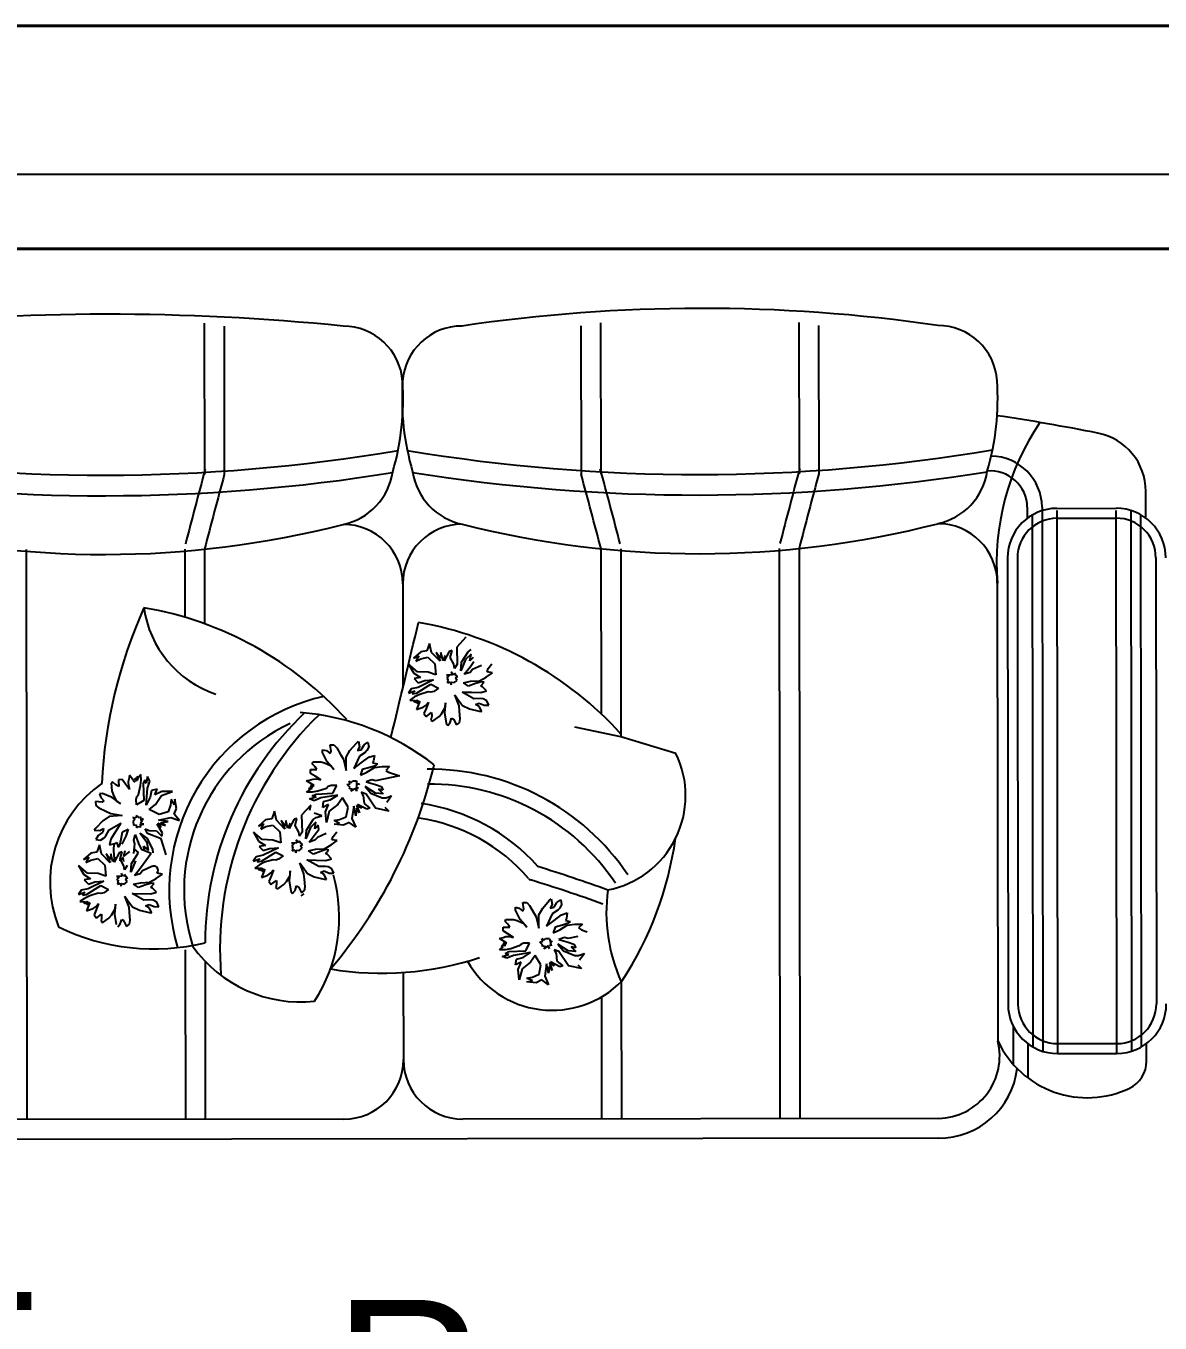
# Model space of a CAD drawing. Header units: feet. Extents: x 28652 to 66086, y -6769 to -640.
# Drawn here: x 49152 to 49197.8, y -4856.5 to -4804.2 of the extents above; entities that cross this region are included whole.
import ezdxf

# ---------------------------------------------------------------- set-up
doc = ezdxf.new("R2010")
doc.units = ezdxf.units.FT
doc.header["$LTSCALE"] = 50
doc.header["$MEASUREMENT"] = 0
doc.header["$PDMODE"] = 34
doc.linetypes.add('CENTER', pattern=[2, 1.25, -0.25, 0.25, -0.25])
for name, color, linetype in [('CL', 253, 'CENTER'), ('Furniture', 32, 'Continuous'), ('Text', 7, 'Continuous')]:
    doc.layers.add(name, color=color, linetype=linetype)
doc.layers.add('DIMENSION', color=142, linetype='Continuous', lineweight=13)
doc.layers.add('wall', color=6, linetype='Continuous', lineweight=40)
doc.styles.add('1@1000', font='arial.ttf', dxfattribs={"height": 60})
doc.styles.add('dimension', font='arial.ttf')
doc.dimstyles.new('1@100', dxfattribs={"dimscale": 0.1, "dimtxt": 60, "dimasz": 60, "dimexe": 60, "dimexo": 0, "dimgap": 30, "dimtad": 1, "dimdec": 0, "dimzin": 0, "dimdsep": 46, "dimlunit": 4, "dimtxsty": 'dimension', "dimcen": 0, "dimclrd": 256, "dimclre": 256, "dimclrt": 256, "dimadec": 0, "dimazin": 0, "dimtfac": 1, "dimtdec": 0, "dimtix": 1, "dimtofl": 0, "dimtmove": 0, "dimatfit": 3, "dimfxl": 60, "dimfxlon": 1, "dimtfillclr": 256, "dimtolj": 1, "dimtzin": 0, "dimlwd": -1, "dimlwe": -1, "dimarcsym": 0})

# ---------------------------------------------------------------- blocks, each defined once
blk = doc.blocks.new('*D978')
at = {"layer": 'Defpoints', "color": 0, "transparency": 16777216}
for p in [(49228.138, -4773.46), (49105.522, -4810.184), (49228.138, -4813.184)]:
    blk.add_point(p, dxfattribs=at)
at = {"layer": 'DIMENSION', "transparency": 16777216}
for p, q in [((49105.522, -4779.46), (49105.522, -4767.46)), ((49228.138, -4779.46), (49228.138, -4767.46)), ((49111.522, -4773.46), (49222.138, -4773.46))]:
    blk.add_line(p, q, dxfattribs=at)
for points in [[(49111.522, -4772.46), (49111.522, -4774.46), (49105.522, -4773.46)], [(49222.138, -4772.46), (49222.138, -4774.46), (49228.138, -4773.46)]]:
    blk.add_solid(points, dxfattribs=at)
at = {"layer": 'DIMENSION', "transparency": 16777216, "insert": (49166.83, -4766.615), "char_height": 6, "attachment_point": 5, "style": 'dimension'}
blk.add_mtext('\\A1;10\'-3" [3.11]', dxfattribs=at)
blk = doc.blocks.new('*D983')
at = {"layer": 'Defpoints', "color": 0, "transparency": 16777216}
for p in [(49234.138, -4748.04), (49099.522, -4804.184), (49234.138, -4804.184)]:
    blk.add_point(p, dxfattribs=at)
at = {"layer": 'DIMENSION', "transparency": 16777216}
for p, q in [((49099.522, -4754.04), (49099.522, -4742.04)), ((49234.138, -4754.04), (49234.138, -4742.04)), ((49105.522, -4748.04), (49228.138, -4748.04))]:
    blk.add_line(p, q, dxfattribs=at)
for points in [[(49105.522, -4747.04), (49105.522, -4749.04), (49099.522, -4748.04)], [(49228.138, -4747.04), (49228.138, -4749.04), (49234.138, -4748.04)]]:
    blk.add_solid(points, dxfattribs=at)
at = {"layer": 'DIMENSION', "transparency": 16777216, "insert": (49166.83, -4741.195), "char_height": 6, "attachment_point": 5, "style": 'dimension'}
blk.add_mtext('\\A1;11\'-3" [3.42]', dxfattribs=at)
blk = doc.blocks.new('*D985')
at = {"layer": 'Defpoints', "color": 0, "transparency": 16777216}
for p in [(49365.138, -4718.899), (48938.906, -4804.184), (49365.138, -4804.184)]:
    blk.add_point(p, dxfattribs=at)
at = {"layer": 'DIMENSION', "transparency": 16777216}
for p, q in [((48938.906, -4724.899), (48938.906, -4712.899)), ((49365.138, -4724.899), (49365.138, -4712.899)), ((48944.906, -4718.899), (49359.138, -4718.899))]:
    blk.add_line(p, q, dxfattribs=at)
for points in [[(48944.906, -4717.899), (48944.906, -4719.899), (48938.906, -4718.899)], [(49359.138, -4717.899), (49359.138, -4719.899), (49365.138, -4718.899)]]:
    blk.add_solid(points, dxfattribs=at)
at = {"layer": 'DIMENSION', "transparency": 16777216, "insert": (49152.022, -4712.054), "char_height": 6, "attachment_point": 5, "style": 'dimension'}
blk.add_mtext('\\A1;35\'-6" [10.83]', dxfattribs=at)
blk = doc.blocks.new('Sofa')
at = {"layer": 'Furniture'}
for p, q in [((11295.9, 2633.3), (11295.9, 2480.7)), ((11315.9, 2630.2), (11315.9, 2480.7)), ((11675.9, 2630.2), (11675.9, 2480.7)), ((11695.9, 2633.3), (11695.9, 2480.7)), ((11895.9, 2633.3), (11895.9, 2480.7)), ((11915.9, 2630.2), (11915.9, 2480.7)), ((12245.9, 2435.5), (12245.9, 2462.5)), ((12126.2, 2446.6), (12126.2, 2435.5)), ((12131.2, 2438.8), (12131.2, 1902.2)), ((12141.2, 2446.6), (12141.2, 1897.8)), ((12156.2, 2445.5), (12215.9, 2445.5)), ((12156.2, 2443.2), (12156.2, 1895.5)), ((12156.2, 2435.5), (12215.9, 2435.5)), ((12215.9, 1895.5), (12215.9, 2443.2)), ((12230.9, 1897.8), (12230.9, 2443.2)), ((12240.9, 1902.2), (12240.9, 2438.8)), ((11115.9, 2405.3), (11115.9, 1830.2)), ((11275.9, 2405.3), (11275.9, 2336.7)), ((11295.9, 2405.3), (11295.9, 2330)), ((11695.9, 2405.3), (11695.9, 2238.7)), ((11715.9, 2405.3), (11715.9, 2215.5)), ((11875.9, 2405.3), (11875.9, 1830.2)), ((11895.9, 2405.3), (11895.9, 1830.2)), ((12106.2, 2395.5), (12106.2, 1945.5)), ((12116.2, 2395.5), (12116.2, 1945.5)), ((12255.9, 2395.5), (12255.9, 1945.5)), ((11495.9, 2370.2), (11495.9, 2266.2)), ((12095.9, 2370.2), (12095.9, 1908)), ((11559.4, 2316.3), (11550.2, 2306.2)), ((11522.9, 2310.1), (11520.2, 2302.4)), ((11524.8, 2300.9), (11522.9, 2310.1)), ((11550.2, 2306.2), (11550.8, 2289.1)), ((11561.7, 2301.6), (11564.8, 2303.8)), ((11513.9, 2301.4), (11506.7, 2295.1)), ((11506.7, 2295.1), (11511.9, 2297.6)), ((11511.9, 2297.6), (11508.9, 2292)), ((11508.9, 2292), (11514.1, 2294.5)), ((11520.2, 2302.4), (11513.9, 2301.4)), ((11514.1, 2294.5), (11521.2, 2296.1)), ((11521.2, 2296.1), (11528.3, 2289.4)), ((11533.5, 2292), (11524.8, 2300.9)), ((11534.7, 2295.2), (11529.5, 2300.8)), ((11529.5, 2300.8), (11533.5, 2292)), ((11534.3, 2300.7), (11534.7, 2295.2)), ((11536.4, 2292.8), (11534.3, 2300.7)), ((11538.6, 2297.9), (11536.4, 2292.8)), ((11542.7, 2302), (11537.7, 2292.6)), ((11537.7, 2292.6), (11538.6, 2297.9)), ((11545.6, 2302.9), (11542.7, 2302)), ((11543.7, 2295.7), (11545.6, 2302.9)), ((11547.3, 2289), (11543.7, 2295.7)), ((11559.1, 2293.8), (11554.4, 2282.3)), ((11554.4, 2282.3), (11555.2, 2291.1)), ((11555.2, 2291.1), (11561.7, 2301.6)), ((11564.7, 2299), (11559.1, 2293.8)), ((11563.6, 2292.4), (11564.7, 2299)), ((11566.9, 2295.9), (11563.6, 2292.4)), ((11564, 2286.8), (11567.6, 2291.7)), ((11501.6, 2289.1), (11506.9, 2280)), ((11510.6, 2281.5), (11501.6, 2289.1)), ((11506.9, 2280), (11513.6, 2275.5)), ((11521.4, 2281), (11510.6, 2281.5)), ((11529.2, 2278.4), (11521.4, 2281)), ((11528.3, 2289.4), (11529.2, 2278.4)), ((11545.5, 2278.3), (11540, 2277.9)), ((11540, 2277.9), (11542.7, 2277.5)), ((11542.7, 2277.5), (11540.1, 2274.5)), ((11546.9, 2278.1), (11544.7, 2281.2)), ((11544.7, 2281.2), (11545.5, 2278.3)), ((11547.9, 2280), (11546.9, 2278.1)), ((11548, 2284.8), (11547.3, 2289)), ((11550.1, 2276.9), (11547.9, 2280)), ((11550.8, 2289.1), (11548, 2284.8)), ((11551.4, 2276.7), (11550.1, 2276.9)), ((11557.9, 2279), (11564, 2286.8)), ((11563.7, 2280.7), (11557.9, 2279)), ((11566.3, 2283.7), (11563.7, 2280.7)), ((11575.1, 2287.7), (11566.3, 2283.7)), ((11580, 2276), (11586.2, 2280.4)), ((11580.9, 2281.3), (11582.1, 2284.5)), ((11586.2, 2280.4), (11580.9, 2281.3)), ((11582.1, 2284.5), (11585.6, 2289.4)), ((11504.2, 2264.1), (11501.5, 2259.8)), ((11511.3, 2265.6), (11504.2, 2264.1)), ((11513.6, 2275.5), (11507.3, 2274.5)), ((11507.3, 2274.5), (11511.4, 2270.4)), ((11509.6, 2259.8), (11524.2, 2268.9)), ((11526.9, 2273.3), (11511.3, 2265.6)), ((11511.4, 2270.4), (11518, 2272.7)), ((11518, 2272.7), (11526.9, 2273.3)), ((11524.2, 2268.9), (11531.7, 2265)), ((11531.7, 2265), (11527, 2261.6)), ((11540.1, 2274.5), (11541.4, 2274.2)), ((11541.4, 2274.2), (11540.8, 2270.3)), ((11540.8, 2270.3), (11543.7, 2271.1)), ((11543.7, 2271.1), (11544.5, 2268.3)), ((11544.5, 2268.3), (11545, 2270.9)), ((11545, 2270.9), (11547.6, 2270.5)), ((11547.6, 2270.5), (11550.7, 2272.7)), ((11549.1, 2275), (11551.4, 2276.7)), ((11550.7, 2272.7), (11549.1, 2275)), ((11557.2, 2270.2), (11564.2, 2271.8)), ((11562, 2266.7), (11557.2, 2270.2)), ((11569.3, 2269.6), (11562, 2266.7)), ((11564.2, 2271.8), (11573.2, 2272.3)), ((11575.1, 2271.3), (11569.3, 2269.6)), ((11573.2, 2272.3), (11580, 2276)), ((11574.4, 2267.3), (11577.8, 2270.9)), ((11576.3, 2266.3), (11574.4, 2267.3)), ((11577.8, 2270.9), (11575.1, 2271.3)), ((11580.4, 2262.2), (11576.3, 2266.3)), ((11501.5, 2259.8), (11508, 2262.1)), ((11507.6, 2256), (11503, 2252.7)), ((11503, 2252.7), (11507.8, 2252.6)), ((11508, 2262.1), (11505.4, 2259.1)), ((11505.4, 2259.1), (11509.6, 2259.8)), ((11506.8, 2250.7), (11509.9, 2252.9)), ((11507.8, 2252.6), (11506.8, 2250.7)), ((11512.9, 2258.6), (11507.6, 2256)), ((11509.9, 2252.9), (11508.1, 2250.5)), ((11508.1, 2250.5), (11511.2, 2252.7)), ((11513.1, 2251.7), (11509.6, 2243.4)), ((11511.2, 2252.7), (11510, 2249.5)), ((11510, 2249.5), (11513.1, 2251.7)), ((11521.5, 2261.2), (11512.9, 2258.6)), ((11519.3, 2247.9), (11521.8, 2250.9)), ((11521.8, 2250.9), (11519.4, 2244.5)), ((11524.2, 2260.8), (11521.5, 2261.2)), ((11527, 2261.6), (11524.2, 2260.8)), ((11552.6, 2247.1), (11548.3, 2258.1)), ((11548.3, 2258.1), (11551, 2254.2)), ((11551, 2254.2), (11556, 2247.2)), ((11555.6, 2260.9), (11565.1, 2260.7)), ((11567.4, 2254.2), (11555.6, 2260.9)), ((11565.1, 2260.7), (11574.6, 2260.5)), ((11574.3, 2254.4), (11567.4, 2254.2)), ((11577, 2253.9), (11574.3, 2254.4)), ((11574.6, 2260.5), (11580.4, 2262.2)), ((11580.7, 2251.9), (11577, 2253.9)), ((11582.7, 2247.5), (11580.7, 2251.9)), ((11509.6, 2243.4), (11513.3, 2244.8)), ((11513.3, 2244.8), (11516.2, 2245.7)), ((11516.2, 2245.7), (11519.3, 2247.9)), ((11519.4, 2244.5), (11517.1, 2239.4)), ((11517.1, 2239.4), (11519.4, 2236.3)), ((11520.1, 2236.8), (11524.8, 2240.2)), ((11524.8, 2240.2), (11524.9, 2236.7)), ((11532.3, 2236.2), (11534.9, 2239.1)), ((11534.9, 2239.1), (11538.6, 2245.3)), ((11538.8, 2250.1), (11537.7, 2240)), ((11537.7, 2240), (11539.4, 2229.5)), ((11538.6, 2245.3), (11538.8, 2250.1)), ((11553, 2241.6), (11552.6, 2247.1)), ((11553.8, 2233.9), (11553, 2241.6)), ((11556, 2247.2), (11563, 2244)), ((11563, 2244), (11572.8, 2241.6)), ((11569.2, 2248.4), (11572.9, 2249.8)), ((11573, 2246.4), (11569.2, 2248.4)), ((11572.8, 2241.6), (11575.5, 2241.2)), ((11572.9, 2249.8), (11577.9, 2247.6)), ((11575.5, 2241.2), (11573, 2246.4)), ((11577.9, 2247.6), (11582.7, 2247.5)), ((11519.4, 2236.3), (11520.1, 2236.8)), ((11524.9, 2236.7), (11524.2, 2232.7)), ((11524.2, 2232.7), (11526.1, 2231.7)), ((11526.1, 2231.7), (11532.3, 2236.2)), ((11539.4, 2229.5), (11541.1, 2227.2)), ((11541.1, 2227.2), (11543.6, 2230.2)), ((11543.6, 2230.2), (11545, 2234.7)), ((11545, 2234.7), (11546.9, 2233.7)), ((11546.9, 2233.7), (11550, 2227.7)), ((11550, 2227.7), (11553.1, 2229.9)), ((11553.1, 2229.9), (11553.8, 2233.9)), ((11715.9, 2215.5), (11669.2, 2225.2)), ((11449, 2209.6), (11451, 2211.5)), ((11451, 2211.5), (11451.9, 2205.8)), ((11771.4, 2198.7), (11715.9, 2215.5)), ((11414.8, 2202.9), (11418.6, 2202)), ((11414.8, 2200.1), (11414.8, 2202.9)), ((11419.5, 2190.6), (11414.8, 2200.1)), ((11418.6, 2202), (11422.4, 2199.1)), ((11423.3, 2201), (11422.4, 2207.7)), ((11422.4, 2207.7), (11426.2, 2207.7)), ((11422.4, 2199.1), (11423.3, 2201)), ((11426.2, 2207.7), (11429, 2204.8)), ((11429, 2204.8), (11432.9, 2198.2)), ((11438.6, 2195.3), (11442.4, 2202)), ((11442.4, 2202), (11449, 2209.6)), ((11451.9, 2205.8), (11450, 2202)), ((11450, 2202), (11453.8, 2202.9)), ((11457.6, 2200.1), (11451.9, 2196.3)), ((11453.8, 2202.9), (11456.7, 2207.7)), ((11456.7, 2207.7), (11460.5, 2210.6)), ((11459.5, 2202), (11457.6, 2200.1)), ((11461.4, 2205.8), (11459.5, 2202)), ((11460.5, 2210.6), (11461.4, 2205.8)), ((11404.3, 2188.7), (11405.2, 2190.6)), ((11407.1, 2185.8), (11404.3, 2188.7)), ((11405.2, 2190.6), (11412.9, 2190.6)), ((11409, 2182.9), (11407.1, 2185.8)), ((11412.9, 2190.6), (11416.7, 2189.6)), ((11416.7, 2189.6), (11423.3, 2186.7)), ((11426.2, 2182.9), (11419.5, 2190.6)), ((11423.3, 2186.7), (11426.2, 2182.9)), ((11432.9, 2198.2), (11435.7, 2193.4)), ((11435.7, 2193.4), (11438.6, 2182)), ((11438.6, 2182), (11438.6, 2195.3)), ((11451.9, 2196.3), (11446.2, 2183.9)), ((11446.2, 2183.9), (11453.8, 2189.6)), ((11453.8, 2189.6), (11461.4, 2195.3)), ((11461.4, 2195.3), (11467.1, 2197.2)), ((11468.1, 2186.7), (11462.4, 2184.8)), ((11466.2, 2191.5), (11465.2, 2189.6)), ((11465.2, 2189.6), (11470, 2188.7)), ((11467.1, 2197.2), (11466.2, 2191.5)), ((11467.1, 2184.8), (11474.8, 2185.8)), ((11470, 2188.7), (11468.1, 2186.7)), ((11474.8, 2185.8), (11482.4, 2185.8)), ((11482.4, 2185.8), (11478.6, 2182)), ((11212.5, 2173.1), (11208.7, 2172.8)), ((11208.7, 2172.8), (11208.8, 2171.8)), ((11215.7, 2168.5), (11212.5, 2173.1)), ((11219.1, 2173.6), (11218.4, 2170.7)), ((11219.8, 2177.4), (11219.1, 2173.6)), ((11225.1, 2170.2), (11219.8, 2177.4)), ((11227, 2171.3), (11224.8, 2174)), ((11227.8, 2172.3), (11226.7, 2175.1)), ((11226.7, 2175.1), (11227, 2171.3)), ((11228.6, 2174.3), (11227.5, 2176.1)), ((11227.5, 2176.1), (11227.8, 2172.3)), ((11231.2, 2178.3), (11228.6, 2174.3)), ((11231.1, 2166.9), (11231.6, 2172.6)), ((11231.6, 2172.6), (11231.2, 2178.3)), ((11235.4, 2172.9), (11233.8, 2169)), ((11236.7, 2169.2), (11235.4, 2172.9)), ((11238.1, 2176), (11236.7, 2169.2)), ((11240.3, 2171.4), (11238.1, 2176)), ((11398.6, 2171.5), (11402.4, 2172.5)), ((11402.4, 2179.1), (11402.4, 2182.9)), ((11402.4, 2182.9), (11409, 2182.9)), ((11407.1, 2176.3), (11402.4, 2179.1)), ((11402.4, 2172.5), (11405.2, 2173.4)), ((11405.2, 2173.4), (11409, 2173.4)), ((11412.9, 2172.5), (11407.1, 2176.3)), ((11409, 2173.4), (11412.9, 2172.5)), ((11454.8, 2182.9), (11452.9, 2177.2)), ((11452.9, 2177.2), (11459.5, 2180.1)), ((11462.4, 2184.8), (11454.8, 2182.9)), ((11464.3, 2172.5), (11458.6, 2170.6)), ((11459.5, 2180.1), (11467.1, 2184.8)), ((11468.1, 2171.5), (11464.3, 2172.5)), ((11492.5, 2176.4), (11468.1, 2171.5)), ((11478.6, 2182), (11481.4, 2180.1)), ((11481.4, 2180.1), (11492.5, 2176.4)), ((11203.2, 2170.4), (11201.3, 2169.3)), ((11201.3, 2169.3), (11201.9, 2161.7)), ((11201.9, 2161.7), (11203.2, 2158)), ((11206.2, 2167.8), (11203.2, 2170.4)), ((11209.2, 2166.1), (11206.2, 2167.8)), ((11208.8, 2171.8), (11209.2, 2166.1)), ((11220, 2163.1), (11215.7, 2168.5)), ((11218.4, 2170.7), (11218.7, 2166.9)), ((11218.7, 2166.9), (11220, 2163.1)), ((11229, 2158.1), (11231.1, 2166.9)), ((11233.8, 2169), (11234.2, 2151.8)), ((11236.5, 2147.2), (11238, 2164.5)), ((11238, 2164.5), (11240.3, 2171.4)), ((11242, 2162), (11240.7, 2155.2)), ((11247.7, 2163.4), (11242, 2162)), ((11245.3, 2157.5), (11247.7, 2163.4)), ((11252.6, 2160.9), (11245.3, 2157.5)), ((11252, 2157), (11263.1, 2160.8)), ((11263.1, 2160.8), (11252.6, 2160.9)), ((11406.2, 2166.7), (11398.6, 2171.5)), ((11398.6, 2160.1), (11402.4, 2162.9)), ((11404.3, 2160.1), (11398.6, 2160.1)), ((11402.4, 2162.9), (11400.5, 2163.9)), ((11400.5, 2163.9), (11404.3, 2163.9)), ((11404.3, 2163.9), (11401.4, 2164.8)), ((11405.2, 2164.8), (11402.4, 2166.7)), ((11402.4, 2166.7), (11406.2, 2166.7)), ((11410, 2161), (11404.3, 2160.1)), ((11408.1, 2158.2), (11425.2, 2159.1)), ((11418.6, 2163.9), (11410, 2161)), ((11420.5, 2165.8), (11418.6, 2163.9)), ((11423.3, 2166.7), (11420.5, 2165.8)), ((11429, 2166.7), (11423.3, 2166.7)), ((11425.2, 2159.1), (11429, 2166.7)), ((11439.5, 2167.7), (11442.4, 2168.6)), ((11442.4, 2164.8), (11439.5, 2167.7)), ((11442.4, 2168.6), (11441.4, 2171.5)), ((11441.4, 2171.5), (11443.3, 2169.6)), ((11441.4, 2163.9), (11442.4, 2164.8)), ((11445.2, 2162.9), (11441.4, 2163.9)), ((11443.3, 2169.6), (11445.2, 2171.5)), ((11448.1, 2163.9), (11443.3, 2161)), ((11443.3, 2161), (11445.2, 2162.9)), ((11445.2, 2171.5), (11449, 2171.5)), ((11449, 2161), (11448.1, 2163.9)), ((11449, 2171.5), (11449, 2161)), ((11449, 2168.6), (11451.9, 2168.6)), ((11451, 2163.9), (11449, 2164.8)), ((11451.9, 2168.6), (11451, 2167.7)), ((11458.6, 2158.2), (11453.8, 2160.1)), ((11453.8, 2160.1), (11455.7, 2156.3)), ((11457.6, 2165.8), (11463.3, 2159.1)), ((11468.1, 2159.1), (11457.6, 2165.8)), ((11458.6, 2170.6), (11468.1, 2167.7)), ((11463.3, 2159.1), (11474.8, 2154.4)), ((11468.1, 2167.7), (11473.8, 2165.8)), ((11475.7, 2158.2), (11468.1, 2159.1)), ((11475.7, 2162), (11471, 2162.9)), ((11471, 2162.9), (11475.7, 2158.2)), ((11473.8, 2165.8), (11475.7, 2162)), ((11192.3, 2150.4), (11185.6, 2150.9)), ((11185.6, 2150.9), (11185.9, 2147.1)), ((11185.9, 2147.1), (11189, 2144.5)), ((11192.6, 2159.1), (11189.7, 2158.8)), ((11189.7, 2158.8), (11191, 2155.1)), ((11191, 2155.1), (11194.1, 2151.5)), ((11194.1, 2151.5), (11192.3, 2150.4)), ((11202.4, 2155.1), (11192.6, 2159.1)), ((11210.6, 2149), (11202.4, 2155.1)), ((11203.2, 2158), (11206.5, 2151.6)), ((11206.5, 2151.6), (11210.6, 2149)), ((11226.5, 2153.1), (11227.2, 2156.1)), ((11226.9, 2147.4), (11226.5, 2153.1)), ((11234.2, 2151.8), (11226.9, 2147.4)), ((11227.2, 2156.1), (11229, 2158.1)), ((11240.7, 2155.2), (11236.5, 2147.2)), ((11239.7, 2142.7), (11246, 2148)), ((11246, 2148), (11252, 2157)), ((11261.3, 2147.3), (11259, 2140.4)), ((11261.8, 2153), (11261.3, 2147.3)), ((11265.1, 2147.6), (11261.8, 2153)), ((11265.6, 2153.3), (11265.1, 2147.6)), ((11267.3, 2143.9), (11265.6, 2153.3)), ((11402.7, 2147.1), (11393.5, 2137)), ((11401.4, 2153.4), (11408.1, 2155.3)), ((11406.2, 2151.5), (11401.4, 2153.4)), ((11401.8, 2141.8), (11402.7, 2147.1)), ((11404.3, 2156.3), (11408.1, 2158.2)), ((11408.1, 2155.3), (11404.3, 2156.3)), ((11412.9, 2154.4), (11406.2, 2151.5)), ((11430, 2157.2), (11412.9, 2154.4)), ((11414.8, 2144.8), (11415.7, 2150.6)), ((11420.5, 2147.7), (11414.8, 2144.8)), ((11415.7, 2150.6), (11422.4, 2152.5)), ((11417.6, 2140.1), (11420.5, 2147.7)), ((11430, 2147.7), (11421.4, 2141)), ((11422.4, 2152.5), (11430, 2157.2)), ((11434.8, 2154.4), (11430, 2147.7)), ((11440.5, 2144.8), (11434.8, 2154.4)), ((11453.8, 2143.9), (11449, 2146.7)), ((11449, 2146.7), (11451.9, 2139.1)), ((11459.5, 2142.9), (11450, 2147.7)), ((11450, 2147.7), (11453.8, 2143.9)), ((11455.7, 2156.3), (11456.7, 2148.6)), ((11456.7, 2148.6), (11462.4, 2143.9)), ((11468.1, 2143.9), (11458.6, 2158.2)), ((11474.8, 2154.4), (11478.6, 2154.4)), ((11478.6, 2154.4), (11484.3, 2156.3)), ((11484.3, 2156.3), (11479.5, 2149.6)), ((11189, 2144.5), (11195.9, 2141.2)), ((11199.2, 2135.7), (11192.8, 2131.4)), ((11195.9, 2141.2), (11200.9, 2138.7)), ((11207.7, 2136.4), (11199.2, 2135.7)), ((11200.9, 2138.7), (11212.5, 2136.7)), ((11212.5, 2136.7), (11207.7, 2136.4)), ((11226.1, 2134), (11223.2, 2134.7)), ((11223.2, 2134.7), (11225.2, 2133)), ((11225.2, 2133), (11223.5, 2130.9)), ((11226.8, 2136.9), (11226.1, 2134)), ((11229.9, 2134.3), (11226.8, 2136.9)), ((11230.8, 2135.3), (11229.9, 2134.3)), ((11232, 2131.6), (11230.8, 2135.3)), ((11231.3, 2128.7), (11233.7, 2133.6)), ((11233.7, 2133.6), (11232, 2131.6)), ((11249.7, 2137.8), (11239.7, 2142.7)), ((11249.2, 2132), (11261.4, 2134.8)), ((11259, 2140.4), (11249.7, 2137.8)), ((11261.4, 2134.8), (11270.2, 2131.7)), ((11264.9, 2138), (11267.3, 2143.9)), ((11270.2, 2131.7), (11264.9, 2138)), ((11363.5, 2133.2), (11357.1, 2132.2)), ((11366.1, 2141), (11363.5, 2133.2)), ((11368, 2131.8), (11366.1, 2141)), ((11388.8, 2133.7), (11385.9, 2132.8)), ((11386.9, 2126.5), (11388.8, 2133.7)), ((11393.5, 2137), (11394, 2119.9)), ((11405, 2132.4), (11408.1, 2134.6)), ((11413.8, 2136.4), (11406.1, 2139)), ((11408.1, 2134.6), (11413.8, 2136.4)), ((11418.6, 2129.6), (11417.6, 2140.1)), ((11421.4, 2141), (11418.6, 2129.6)), ((11431.9, 2132.5), (11438.6, 2135.3)), ((11438.6, 2135.3), (11440.5, 2144.8)), ((11446.2, 2145.8), (11444.3, 2133.4)), ((11444.3, 2133.4), (11448.1, 2124.8)), ((11448.1, 2136.3), (11446.2, 2145.8)), ((11449, 2143.9), (11448.1, 2136.3)), ((11451.9, 2139.1), (11449, 2143.9)), ((11462.4, 2143.9), (11459.5, 2142.9)), ((11481.4, 2141), (11468.1, 2143.9)), ((11477.6, 2144.8), (11481.4, 2141)), ((11185.8, 2124.1), (11184, 2122.1)), ((11184, 2122.1), (11189.8, 2121.6)), ((11192.8, 2131.4), (11185.8, 2124.1)), ((11192.8, 2119.9), (11188.3, 2116.7)), ((11189.8, 2121.6), (11193.4, 2123.8)), ((11193.4, 2123.8), (11192.8, 2119.9)), ((11195.9, 2116.3), (11199.3, 2122.3)), ((11199.3, 2122.3), (11211.2, 2129)), ((11206.1, 2121), (11201, 2112.9)), ((11211.2, 2129), (11206.1, 2121)), ((11211.5, 2112.8), (11212.8, 2120.5)), ((11212.8, 2120.5), (11218.4, 2122.9)), ((11218.4, 2122.9), (11216, 2116)), ((11223.5, 2130.9), (11223.8, 2127.1)), ((11223.8, 2127.1), (11226.6, 2127.3)), ((11226.6, 2127.3), (11226.8, 2124.5)), ((11226.8, 2124.5), (11227.7, 2125.5)), ((11227.7, 2125.5), (11231.5, 2125.8)), ((11230.4, 2127.6), (11234.2, 2127.9)), ((11231.5, 2125.8), (11230.4, 2127.6)), ((11234.2, 2127.9), (11231.3, 2128.7)), ((11237.8, 2118.7), (11235.5, 2123.3)), ((11235.5, 2123.3), (11239.5, 2121.7)), ((11239.5, 2121.7), (11247.1, 2121.3)), ((11247.1, 2121.3), (11252.3, 2116)), ((11253.1, 2118.9), (11247.6, 2128)), ((11247.6, 2128), (11251.7, 2124.5)), ((11251.7, 2124.5), (11248.4, 2129.1)), ((11248.4, 2129.1), (11256.3, 2126.8)), ((11258.8, 2130.8), (11249.2, 2132)), ((11251.3, 2129.3), (11258.8, 2130.8)), ((11256.3, 2126.8), (11251.3, 2129.3)), ((11344.8, 2119.9), (11350.1, 2110.9)), ((11353.8, 2112.3), (11344.8, 2119.9)), ((11357.1, 2132.2), (11349.9, 2125.9)), ((11349.9, 2125.9), (11355.1, 2128.5)), ((11355.1, 2128.5), (11352.2, 2122.8)), ((11352.2, 2122.8), (11357.4, 2125.4)), ((11357.4, 2125.4), (11364.4, 2126.9)), ((11364.4, 2126.9), (11371.5, 2120.2)), ((11376.7, 2122.8), (11368, 2131.8)), ((11371.5, 2120.2), (11372.4, 2109.2)), ((11378, 2126), (11372.8, 2131.6)), ((11372.8, 2131.6), (11376.7, 2122.8)), ((11377.5, 2131.5), (11378, 2126)), ((11379.6, 2123.7), (11377.5, 2131.5)), ((11381.8, 2128.8), (11379.6, 2123.7)), ((11385.9, 2132.8), (11380.9, 2123.4)), ((11380.9, 2123.4), (11381.8, 2128.8)), ((11390.6, 2119.8), (11386.9, 2126.5)), ((11394, 2119.9), (11391.2, 2115.6)), ((11402.3, 2124.6), (11397.6, 2113.1)), ((11397.6, 2113.1), (11398.4, 2121.9)), ((11398.4, 2121.9), (11405, 2132.4)), ((11408, 2129.8), (11402.3, 2124.6)), ((11406.9, 2123.2), (11408, 2129.8)), ((11410.2, 2126.7), (11406.9, 2123.2)), ((11407.3, 2117.7), (11410.8, 2122.5)), ((11410.8, 2122.5), (11410.2, 2126.7)), ((11425.3, 2115.3), (11428.9, 2120.2)), ((11426.2, 2131.5), (11431.9, 2132.5)), ((11431.9, 2128.6), (11426.2, 2131.5)), ((11426.2, 2127.7), (11431.9, 2128.6)), ((11435.7, 2126.7), (11426.2, 2127.7)), ((11441.4, 2129.6), (11435.7, 2126.7)), ((11448.1, 2124.8), (11441.4, 2129.6)), ((11188.3, 2116.7), (11185.7, 2112.7)), ((11185.7, 2112.7), (11190.5, 2112.1)), ((11189.6, 2107.4), (11186.9, 2099.7)), ((11191.5, 2098.2), (11189.6, 2107.4)), ((11190.5, 2112.1), (11194.2, 2114.3)), ((11194.2, 2114.3), (11195.9, 2116.3)), ((11201, 2112.9), (11199.5, 2107.1)), ((11199.5, 2107.1), (11205.1, 2108.5)), ((11204.1, 2108.8), (11203.7, 2101.1)), ((11205.1, 2108.5), (11207, 2109.6)), ((11207, 2109.6), (11208.3, 2104.9)), ((11208.3, 2104.9), (11210, 2106.9)), ((11210, 2106.9), (11211.5, 2112.8)), ((11216, 2116), (11211.9, 2108)), ((11224, 2111.9), (11225.4, 2117.7)), ((11225.2, 2108.1), (11224, 2111.9)), ((11224.1, 2098.5), (11225.2, 2108.1)), ((11225.4, 2117.7), (11229, 2108.4)), ((11229, 2108.4), (11231.4, 2102.9)), ((11230.1, 2119), (11237.2, 2113.8)), ((11237.6, 2109.1), (11230.1, 2119)), ((11237.2, 2113.8), (11242.9, 2102.8)), ((11239.1, 2101.6), (11237.6, 2109.1)), ((11251.9, 2113.1), (11237.8, 2118.7)), ((11256.7, 2097.2), (11251.9, 2113.1)), ((11252.3, 2116), (11253.1, 2118.9)), ((11350.1, 2110.9), (11356.9, 2106.3)), ((11364.6, 2111.8), (11353.8, 2112.3)), ((11372.4, 2109.2), (11364.6, 2111.8)), ((11388.8, 2109.1), (11383.2, 2108.7)), ((11383.2, 2108.7), (11385.9, 2108.3)), ((11385.9, 2108.3), (11383.4, 2105.3)), ((11390.1, 2108.9), (11387.9, 2112)), ((11387.9, 2112), (11388.8, 2109.1)), ((11391.1, 2110.8), (11390.1, 2108.9)), ((11391.2, 2115.6), (11390.6, 2119.8)), ((11393.3, 2107.7), (11391.1, 2110.8)), ((11392.3, 2105.8), (11394.7, 2107.5)), ((11394.7, 2107.5), (11393.3, 2107.7)), ((11401.2, 2109.8), (11407.3, 2117.7)), ((11406.9, 2111.6), (11401.2, 2109.8)), ((11409.5, 2114.5), (11406.9, 2111.6)), ((11418.4, 2118.5), (11409.5, 2114.5)), ((11416.5, 2103.1), (11423.2, 2106.8)), ((11423.2, 2106.8), (11429.4, 2111.2)), ((11424.1, 2112.1), (11425.3, 2115.3)), ((11429.4, 2111.2), (11424.1, 2112.1)), ((11180.6, 2098.7), (11173.4, 2092.4)), ((11173.4, 2092.4), (11178.6, 2094.9)), ((11178.6, 2094.9), (11175.6, 2089.3)), ((11186.9, 2099.7), (11180.6, 2098.7)), ((11200.2, 2089.2), (11191.5, 2098.2)), ((11196.2, 2098.1), (11200.2, 2089.2)), ((11201.4, 2092.4), (11196.2, 2098.1)), ((11203.1, 2090.1), (11201, 2098)), ((11201, 2098), (11201.4, 2092.4)), ((11205.3, 2095.2), (11203.1, 2090.1)), ((11203.7, 2101.1), (11204.3, 2093.5)), ((11209.4, 2099.3), (11204.4, 2089.9)), ((11204.4, 2089.9), (11205.3, 2095.2)), ((11212.3, 2100.2), (11209.4, 2099.3)), ((11210.2, 2091), (11211.3, 2097.6)), ((11213.5, 2094.5), (11210.2, 2091)), ((11210.4, 2093), (11212.3, 2100.2)), ((11214.1, 2090.3), (11213.5, 2094.5)), ((11215.2, 2101.1), (11213.7, 2095.3)), ((11213.7, 2095.3), (11220, 2100.5)), ((11221.9, 2088.3), (11228.5, 2098.8)), ((11224.6, 2102.8), (11228.7, 2099.3)), ((11230.8, 2084.1), (11241.5, 2098.8)), ((11231.4, 2102.9), (11241.5, 2098.8)), ((11235.3, 2101.3), (11234, 2106)), ((11234, 2106), (11239.1, 2101.6)), ((11242.9, 2102.8), (11243.2, 2099)), ((11347.5, 2094.9), (11344.7, 2090.6)), ((11354.6, 2096.5), (11347.5, 2094.9)), ((11356.9, 2106.3), (11350.6, 2105.3)), ((11350.6, 2105.3), (11354.7, 2101.2)), ((11352.9, 2090.6), (11367.4, 2099.8)), ((11370.2, 2104.1), (11354.6, 2096.5)), ((11354.7, 2101.2), (11361.2, 2103.5)), ((11361.2, 2103.5), (11370.2, 2104.1)), ((11367.4, 2099.8), (11374.9, 2095.8)), ((11374.9, 2095.8), (11370.3, 2092.5)), ((11383.4, 2105.3), (11384.7, 2105.1)), ((11384.7, 2105.1), (11384, 2101.1)), ((11384, 2101.1), (11386.9, 2102)), ((11386.9, 2102), (11387.8, 2099.1)), ((11387.8, 2099.1), (11388.2, 2101.7)), ((11388.2, 2101.7), (11390.9, 2101.3)), ((11390.9, 2101.3), (11394, 2103.5)), ((11394, 2103.5), (11392.3, 2105.8)), ((11400.4, 2101.1), (11407.5, 2102.6)), ((11405.3, 2097.5), (11400.4, 2101.1)), ((11412.6, 2100.4), (11405.3, 2097.5)), ((11407.5, 2102.6), (11416.5, 2103.1)), ((11418.3, 2102.1), (11412.6, 2100.4)), ((11417.7, 2098.2), (11421, 2101.7)), ((11419.6, 2097.2), (11417.7, 2098.2)), ((11421, 2101.7), (11418.3, 2102.1)), ((11423.6, 2093), (11419.6, 2097.2)), ((11177.3, 2078.7), (11168.3, 2086.4)), ((11168.3, 2086.4), (11173.6, 2077.3)), ((11175.6, 2089.3), (11180.8, 2091.8)), ((11180.8, 2091.8), (11187.9, 2093.3)), ((11187.9, 2093.3), (11195, 2086.7)), ((11195, 2086.7), (11195.9, 2075.6)), ((11214.1, 2086.2), (11210.4, 2093)), ((11214.7, 2082), (11214.1, 2086.2)), ((11217.5, 2086.3), (11214.7, 2082)), ((11225.8, 2091.1), (11221.1, 2079.6)), ((11221.1, 2079.6), (11221.9, 2088.3)), ((11224.7, 2076.2), (11230.8, 2084.1)), ((11233, 2081), (11230.4, 2078)), ((11242.9, 2085.5), (11233, 2081)), ((11344.7, 2090.6), (11351.2, 2092.9)), ((11350.9, 2086.8), (11346.2, 2083.5)), ((11346.2, 2083.5), (11351, 2083.4)), ((11351.2, 2092.9), (11348.7, 2089.9)), ((11348.7, 2089.9), (11352.9, 2090.6)), ((11350, 2081.5), (11353.1, 2083.7)), ((11351, 2083.4), (11350, 2081.5)), ((11356.1, 2089.4), (11350.9, 2086.8)), ((11353.1, 2083.7), (11351.3, 2081.3)), ((11351.3, 2081.3), (11354.4, 2083.5)), ((11356.3, 2082.5), (11352.9, 2074.2)), ((11354.4, 2083.5), (11353.2, 2080.3)), ((11353.2, 2080.3), (11356.3, 2082.5)), ((11364.7, 2092), (11356.1, 2089.4)), ((11362.5, 2078.7), (11365.1, 2081.7)), ((11365.1, 2081.7), (11362.6, 2075.3)), ((11367.4, 2091.6), (11364.7, 2092)), ((11370.3, 2092.5), (11367.4, 2091.6)), ((11382, 2080.9), (11381, 2070.8)), ((11381.9, 2076.2), (11382, 2080.9)), ((11395.8, 2077.9), (11391.5, 2088.9)), ((11391.5, 2088.9), (11394.3, 2085)), ((11394.3, 2085), (11399.3, 2078)), ((11398.8, 2091.8), (11417.9, 2091.3)), ((11410.7, 2085), (11398.8, 2091.8)), ((11417.5, 2085.2), (11410.7, 2085)), ((11412.4, 2079.2), (11416.1, 2080.7)), ((11416.1, 2080.7), (11421.2, 2078.4)), ((11420.2, 2084.7), (11417.5, 2085.2)), ((11417.9, 2091.3), (11423.6, 2093)), ((11424, 2082.8), (11420.2, 2084.7)), ((11426, 2078.3), (11424, 2082.8)), ((11173.6, 2077.3), (11180.4, 2072.8)), ((11180.4, 2072.8), (11174.1, 2071.8)), ((11174.1, 2071.8), (11178.2, 2067.7)), ((11188.1, 2078.3), (11177.3, 2078.7)), ((11193.7, 2070.5), (11178, 2062.9)), ((11178.2, 2067.7), (11184.7, 2070)), ((11184.7, 2070), (11193.7, 2070.5)), ((11195.9, 2075.6), (11188.1, 2078.3)), ((11212.3, 2075.6), (11206.7, 2075.2)), ((11206.7, 2075.2), (11209.4, 2074.7)), ((11209.4, 2074.7), (11206.8, 2071.7)), ((11206.8, 2071.7), (11208.2, 2071.5)), ((11208.2, 2071.5), (11207.5, 2067.5)), ((11207.5, 2067.5), (11210.4, 2068.4)), ((11210.4, 2068.4), (11211.3, 2065.5)), ((11211.3, 2065.5), (11211.7, 2068.2)), ((11211.4, 2078.5), (11212.3, 2075.6)), ((11211.7, 2068.2), (11214.4, 2067.7)), ((11214.6, 2077.3), (11213.6, 2075.4)), ((11214.4, 2067.7), (11217.5, 2069.9)), ((11216.8, 2074.2), (11214.6, 2077.3)), ((11215.8, 2072.3), (11218.1, 2073.9)), ((11217.5, 2069.9), (11215.8, 2072.3)), ((11218.1, 2073.9), (11216.8, 2074.2)), ((11223.9, 2067.5), (11231, 2069)), ((11230.4, 2078), (11224.7, 2076.2)), ((11231, 2069), (11239.9, 2069.6)), ((11241.8, 2068.6), (11236.1, 2066.8)), ((11239.9, 2069.6), (11246.7, 2073.2)), ((11241.2, 2064.6), (11244.5, 2068.1)), ((11244.5, 2068.1), (11241.8, 2068.6)), ((11246.7, 2073.2), (11252.9, 2077.7)), ((11247.6, 2078.5), (11248.3, 2080.4)), ((11252.9, 2077.7), (11247.6, 2078.5)), ((11352.9, 2074.2), (11356.5, 2075.6)), ((11356.5, 2075.6), (11359.4, 2076.5)), ((11359.4, 2076.5), (11362.5, 2078.7)), ((11362.6, 2075.3), (11360.4, 2070.2)), ((11360.4, 2070.2), (11362.6, 2067.1)), ((11362.6, 2067.1), (11363.4, 2067.7)), ((11363.4, 2067.7), (11368, 2071)), ((11368.1, 2067.5), (11367.5, 2063.6)), ((11368, 2071), (11368.1, 2067.5)), ((11375.6, 2067), (11378.1, 2070)), ((11378.1, 2070), (11381.9, 2076.2)), ((11381, 2070.8), (11382.6, 2060.3)), ((11396.3, 2072.4), (11395.8, 2077.9)), ((11397, 2064.7), (11396.3, 2072.4)), ((11399.3, 2078), (11406.2, 2074.8)), ((11406.2, 2074.8), (11416.1, 2072.5)), ((11416.2, 2077.2), (11412.4, 2079.2)), ((11416.1, 2072.5), (11418.7, 2072)), ((11418.7, 2072), (11416.2, 2077.2)), ((11421.2, 2078.4), (11426, 2078.3)), ((11171, 2061.4), (11168.2, 2057.1)), ((11168.2, 2057.1), (11174.7, 2059.4)), ((11178, 2062.9), (11171, 2061.4)), ((11174.7, 2059.4), (11172.2, 2056.4)), ((11172.2, 2056.4), (11176.4, 2057)), ((11179.6, 2055.8), (11174.4, 2053.3)), ((11176.4, 2057), (11190.9, 2066.2)), ((11188.2, 2058.5), (11179.6, 2055.8)), ((11190.9, 2058), (11188.2, 2058.5)), ((11190.9, 2066.2), (11198.4, 2062.2)), ((11193.8, 2058.9), (11190.9, 2058)), ((11198.4, 2062.2), (11193.8, 2058.9)), ((11215, 2055.3), (11217.8, 2051.5)), ((11219.3, 2044.4), (11215, 2055.3)), ((11234.2, 2051.4), (11222.3, 2058.2)), ((11222.3, 2058.2), (11241.4, 2057.7)), ((11228.8, 2064), (11223.9, 2067.5)), ((11236.1, 2066.8), (11228.8, 2064)), ((11243, 2063.6), (11241.2, 2064.6)), ((11241.4, 2057.7), (11247.1, 2059.5)), ((11247.1, 2059.5), (11243, 2063.6)), ((11367.5, 2063.6), (11369.3, 2062.6)), ((11369.3, 2062.6), (11375.6, 2067)), ((11382.6, 2060.3), (11384.3, 2058)), ((11384.3, 2058), (11386.8, 2061)), ((11386.8, 2061), (11388.3, 2065.5)), ((11388.3, 2065.5), (11390.2, 2064.5)), ((11390.2, 2064.5), (11393.3, 2058.5)), ((11393, 2055.5), (11396.1, 2057.7)), ((11393.3, 2058.5), (11396.4, 2060.8)), ((11396.4, 2060.8), (11397, 2064.7)), ((11174.4, 2053.3), (11169.7, 2050)), ((11169.7, 2050), (11174.5, 2049.8)), ((11173.5, 2048), (11176.6, 2050.2)), ((11174.5, 2049.8), (11173.5, 2048)), ((11176.6, 2050.2), (11174.8, 2047.7)), ((11174.8, 2047.7), (11177.9, 2050)), ((11179.8, 2049), (11176.4, 2040.7)), ((11176.4, 2040.7), (11180, 2042.1)), ((11177.9, 2050), (11176.7, 2046.7)), ((11176.7, 2046.7), (11179.8, 2049)), ((11180, 2042.1), (11182.9, 2043)), ((11182.9, 2043), (11186, 2045.2)), ((11186.1, 2041.7), (11183.9, 2036.7)), ((11186, 2045.2), (11188.5, 2048.2)), ((11188.5, 2048.2), (11186.1, 2041.7)), ((11201.6, 2036.4), (11205.4, 2042.6)), ((11205.5, 2047.4), (11204.5, 2037.3)), ((11205.4, 2042.6), (11205.5, 2047.4)), ((11217.8, 2051.5), (11222.7, 2044.5)), ((11219.8, 2038.8), (11219.3, 2044.4)), ((11222.7, 2044.5), (11229.7, 2041.3)), ((11241, 2051.6), (11234.2, 2051.4)), ((11235.9, 2045.7), (11239.6, 2047.1)), ((11239.7, 2043.7), (11235.9, 2045.7)), ((11239.6, 2047.1), (11244.7, 2044.9)), ((11242.2, 2038.5), (11239.7, 2043.7)), ((11243.7, 2051.2), (11241, 2051.6)), ((11247.4, 2049.2), (11243.7, 2051.2)), ((11244.7, 2044.9), (11249.4, 2044.8)), ((11249.4, 2044.8), (11247.4, 2049.2)), ((11609.1, 2043.7), (11612.9, 2042.8)), ((11609.1, 2040.9), (11609.1, 2043.7)), ((11612.9, 2042.8), (11616.8, 2039.9)), ((11617.7, 2041.8), (11616.8, 2048.5)), ((11616.8, 2048.5), (11620.6, 2048.5)), ((11616.8, 2039.9), (11617.7, 2041.8)), ((11620.6, 2048.5), (11623.4, 2045.6)), ((11623.4, 2045.6), (11627.2, 2039)), ((11632.9, 2036.1), (11636.8, 2042.8)), ((11636.8, 2042.8), (11643.4, 2050.4)), ((11643.4, 2050.4), (11645.3, 2052.3)), ((11646.3, 2046.6), (11644.4, 2042.8)), ((11644.4, 2042.8), (11648.2, 2043.7)), ((11645.3, 2052.3), (11646.3, 2046.6)), ((11648.2, 2043.7), (11651, 2048.5)), ((11651, 2048.5), (11654.9, 2051.3)), ((11653.9, 2042.8), (11652, 2040.9)), ((11655.8, 2046.6), (11653.9, 2042.8)), ((11654.9, 2051.3), (11655.8, 2046.6)), ((11183.9, 2036.7), (11186.1, 2033.6)), ((11186.1, 2033.6), (11186.9, 2034.1)), ((11186.9, 2034.1), (11191.5, 2037.4)), ((11191.6, 2034), (11191, 2030)), ((11191, 2030), (11192.8, 2029)), ((11191.5, 2037.4), (11191.6, 2034)), ((11192.8, 2029), (11199, 2033.4)), ((11199, 2033.4), (11201.6, 2036.4)), ((11204.5, 2037.3), (11206.1, 2026.8)), ((11210.3, 2027.4), (11211.8, 2032)), ((11211.8, 2032), (11213.7, 2031)), ((11213.7, 2031), (11216.7, 2025)), ((11220.5, 2031.2), (11219.8, 2038.8)), ((11219.8, 2027.2), (11220.5, 2031.2)), ((11229.7, 2041.3), (11239.6, 2038.9)), ((11239.6, 2038.9), (11242.2, 2038.5)), ((11598.7, 2029.4), (11599.6, 2031.3)), ((11601.5, 2026.6), (11598.7, 2029.4)), ((11599.6, 2031.3), (11607.2, 2031.3)), ((11607.2, 2031.3), (11611, 2030.4)), ((11613.9, 2031.3), (11609.1, 2040.9)), ((11611, 2030.4), (11617.7, 2027.5)), ((11620.6, 2023.7), (11613.9, 2031.3)), ((11627.2, 2039), (11630.1, 2034.2)), ((11630.1, 2034.2), (11632.9, 2022.8)), ((11632.9, 2022.8), (11632.9, 2036.1)), ((11646.3, 2037.1), (11640.6, 2024.7)), ((11640.6, 2024.7), (11648.2, 2030.4)), ((11652, 2040.9), (11646.3, 2037.1)), ((11648.2, 2030.4), (11655.8, 2036.1)), ((11655.8, 2036.1), (11661.5, 2038)), ((11660.6, 2032.3), (11659.6, 2030.4)), ((11659.6, 2030.4), (11664.4, 2029.4)), ((11661.5, 2038), (11660.6, 2032.3)), ((11664.4, 2029.4), (11662.5, 2027.5)), ((11207.8, 2024.4), (11210.3, 2027.4)), ((11216.7, 2025), (11219.8, 2027.2)), ((11596.7, 2019.9), (11596.7, 2023.7)), ((11596.7, 2023.7), (11603.4, 2023.7)), ((11601.5, 2017.1), (11596.7, 2019.9)), ((11603.4, 2023.7), (11601.5, 2026.6)), ((11607.2, 2013.2), (11601.5, 2017.1)), ((11617.7, 2027.5), (11620.6, 2023.7)), ((11649.1, 2023.7), (11647.2, 2018)), ((11647.2, 2018), (11653.9, 2020.9)), ((11656.8, 2025.6), (11649.1, 2023.7)), ((11653.9, 2020.9), (11661.5, 2025.6)), ((11662.5, 2027.5), (11656.8, 2025.6)), ((11661.5, 2025.6), (11669.1, 2026.6)), ((11669.1, 2026.6), (11676.8, 2026.6)), ((11676.8, 2026.6), (11672.9, 2022.8)), ((11672.9, 2022.8), (11675.8, 2020.9)), ((11675.8, 2020.9), (11681.5, 2019)), ((11592.9, 2012.3), (11596.7, 2013.2)), ((11600.6, 2007.5), (11592.9, 2012.3)), ((11592.9, 2000.9), (11596.7, 2003.7)), ((11596.7, 2003.7), (11594.8, 2004.7)), ((11598.7, 2004.7), (11595.8, 2005.6)), ((11595.8, 2005.6), (11599.6, 2005.6)), ((11596.7, 2013.2), (11599.6, 2014.2)), ((11599.6, 2005.6), (11596.7, 2007.5)), ((11596.7, 2007.5), (11600.6, 2007.5)), ((11599.6, 2014.2), (11603.4, 2014.2)), ((11603.4, 2014.2), (11607.2, 2013.2)), ((11612.9, 2004.7), (11604.4, 2001.8)), ((11614.8, 2006.6), (11612.9, 2004.7)), ((11617.7, 2007.5), (11614.8, 2006.6)), ((11623.4, 2007.5), (11617.7, 2007.5)), ((11619.6, 1999.9), (11623.4, 2007.5)), ((11633.9, 2008.5), (11636.8, 2009.4)), ((11636.8, 2005.6), (11633.9, 2008.5)), ((11636.8, 2009.4), (11635.8, 2012.3)), ((11635.8, 2012.3), (11637.7, 2010.4)), ((11635.8, 2004.7), (11636.8, 2005.6)), ((11639.6, 2003.7), (11635.8, 2004.7)), ((11637.7, 2010.4), (11639.6, 2012.3)), ((11642.5, 2004.7), (11637.7, 2001.8)), ((11637.7, 2001.8), (11639.6, 2003.7)), ((11639.6, 2012.3), (11643.4, 2012.3)), ((11643.4, 2001.8), (11642.5, 2004.7)), ((11643.4, 2012.3), (11645.3, 2004.7)), ((11643.4, 2009.4), (11646.3, 2009.4)), ((11645.3, 2004.7), (11643.4, 2005.6)), ((11646.3, 2009.4), (11645.3, 2008.5)), ((11652, 2006.6), (11657.7, 1999.9)), ((11662.5, 1999.9), (11652, 2006.6)), ((11658.7, 2013.2), (11652.9, 2011.3)), ((11652.9, 2011.3), (11662.5, 2008.5)), ((11662.5, 2012.3), (11658.7, 2013.2)), ((11672, 2014.2), (11662.5, 2012.3)), ((11662.5, 2008.5), (11668.2, 2006.6)), ((11670.1, 2002.8), (11665.3, 2003.7)), ((11665.3, 2003.7), (11670.1, 1999)), ((11668.2, 2006.6), (11670.1, 2002.8)), ((11275.9, 2001.1), (11275.9, 1830.2)), ((11295.9, 1989.7), (11295.9, 1830.2)), ((11598.7, 2000.9), (11592.9, 2000.9)), ((11595.8, 1994.2), (11602.5, 1996.1)), ((11600.6, 1992.3), (11595.8, 1994.2)), ((11604.4, 2001.8), (11598.7, 2000.9)), ((11598.7, 1997.1), (11602.5, 1999)), ((11602.5, 1996.1), (11598.7, 1997.1)), ((11607.2, 1995.1), (11600.6, 1992.3)), ((11602.5, 1999), (11619.6, 1999.9)), ((11624.4, 1998), (11607.2, 1995.1)), ((11609.1, 1985.6), (11610.1, 1991.3)), ((11610.1, 1991.3), (11616.8, 1993.2)), ((11616.8, 1993.2), (11624.4, 1998)), ((11629.1, 1995.1), (11624.4, 1988.5)), ((11634.8, 1985.6), (11629.1, 1995.1)), ((11652.9, 1999), (11648.2, 2000.9)), ((11648.2, 2000.9), (11650.1, 1997.1)), ((11650.1, 1997.1), (11651, 1989.4)), ((11651, 1989.4), (11656.8, 1984.7)), ((11662.5, 1984.7), (11652.9, 1999)), ((11657.7, 1999.9), (11669.1, 1995.1)), ((11670.1, 1999), (11662.5, 1999.9)), ((11669.1, 1995.1), (11672.9, 1995.1)), ((11672.9, 1995.1), (11678.7, 1997.1)), ((11678.7, 1997.1), (11673.9, 1990.4)), ((11495.9, 1978.1), (11495.9, 1890.2)), ((11614.8, 1988.5), (11609.1, 1985.6)), ((11612, 1980.9), (11614.8, 1988.5)), ((11612.9, 1970.4), (11612, 1980.9)), ((11615.8, 1981.8), (11612.9, 1970.4)), ((11624.4, 1988.5), (11615.8, 1981.8)), ((11626.3, 1973.2), (11632.9, 1976.1)), ((11632.9, 1976.1), (11634.8, 1985.6)), ((11640.6, 1986.6), (11638.7, 1974.2)), ((11642.5, 1977.1), (11640.6, 1986.6)), ((11643.4, 1984.7), (11642.5, 1977.1)), ((11648.2, 1984.7), (11643.4, 1987.5)), ((11643.4, 1987.5), (11646.3, 1979.9)), ((11646.3, 1979.9), (11643.4, 1984.7)), ((11653.9, 1983.7), (11644.4, 1988.5)), ((11644.4, 1988.5), (11648.2, 1984.7)), ((11656.8, 1984.7), (11653.9, 1983.7)), ((11675.8, 1981.8), (11662.5, 1984.7)), ((11672, 1985.6), (11675.8, 1981.8)), ((11620.6, 1972.3), (11626.3, 1973.2)), ((11626.3, 1969.4), (11620.6, 1972.3)), ((11620.6, 1968.5), (11626.3, 1969.4)), ((11630.1, 1967.5), (11620.6, 1968.5)), ((11635.8, 1970.4), (11630.1, 1967.5)), ((11642.5, 1965.6), (11635.8, 1970.4)), ((11638.7, 1974.2), (11642.5, 1965.6)), ((11715.9, 1968.5), (11715.9, 1830.2)), ((11695.9, 1953.2), (11695.9, 1830.2)), ((12111.2, 1923.7), (12111.2, 1885.3)), ((12126.2, 1905.5), (12126.2, 1870.9)), ((12156.2, 1905.5), (12215.9, 1905.5)), ((12245.9, 1887.6), (12245.9, 1905.5)), ((12156.2, 1895.5), (12215.9, 1895.5)), ((11435.9, 1830.2), (10955.9, 1830.2)), ((12035.9, 1830.2), (11555.9, 1830.2)), ((12035.9, 1810.2), (10955.9, 1810.2))]:
    blk.add_line(p, q, dxfattribs=at)
for centre, radius, start, end in [((11795.9, 994.5), 1653.2, 81.6473, 98.3527), ((11195.9, 280.7), 2361.8, 84.1638, 95.8362), ((11436.1, 2570.2), 60, 3.8725, 90), ((11555.8, 2570.2), 60, 90, 176.1275), ((12036.1, 2570.2), 60, 3.8725, 90), ((11236.6, 2556.7), 259.9, 343.5734, 3.8725), ((11755.3, 2556.7), 259.9, 176.1275, 196.4266), ((11836.6, 2556.7), 259.9, 343.5734, 3.8725), ((11795.9, 511.1), 2050, 78.698, 81.5849), ((12348.4, 2389.7), 253.2, 145.7607, 184.4146), ((12185.9, 2462.5), 60, 0, 78.698), ((11195.9, 4262.3), 1782.2, 260.4594, 279.5406), ((11795.9, 4262.3), 1782.2, 260.4594, 279.5406), ((12089.1, 2446.2), 52.1, 0.5947, 89.0806), ((11195.9, 4291.6), 1832.2, 260.8958, 279.1042), ((17026.6, 925), 5938.8, 164.76144, 165.51631), ((17026.6, 925), 5918.8, 164.76144, 165.51631), ((11422.9, 2492.6), 63.7, 281.8067, 351.5263), ((11569, 2492.6), 63.7, 188.4737, 258.1933), ((11795.9, 4291.6), 1832.2, 260.8958, 279.1042), ((5965.3, 925), 5918.8, 14.48369, 15.23856), ((5965.3, 925), 5938.8, 14.48369, 15.23856), ((17626.6, 925), 5938.8, 164.76144, 165.51631), ((17626.6, 925), 5918.8, 164.76144, 165.51631), ((12022.9, 2492.6), 63.7, 281.8067, 351.5263), ((12089.1, 2446.2), 37.1, 0.5947, 94.8429), ((12156.2, 2395.5), 50, 90, 180), ((12156.2, 2395.5), 40, 90, 180), ((12215.9, 2395.5), 50, 0, 90), ((12215.9, 2395.5), 40, 0, 90), ((11195.9, 3375.2), 975, 255.75, 284.25), ((11435.9, 2370.2), 60, 0, 90), ((11555.9, 2370.2), 60, 90, 180), ((11795.9, 3375.2), 975, 255.75, 284.25), ((12035.9, 2370.2), 60, 0, 90), ((11681.2, 2144.9), 489.9, 155.708, 177.181), ((11172.9, 1993.6), 358.2, 41.9902, 80.0814), ((11341.1, 2361.2), 107.5, 187.8748, 251.537), ((-1597, 5430.3), 13470, 346.19057, 346.69841), ((11449.9, 1978.4), 358.2, 41.9902, 80.0814), ((11460.4, 2061.1), 200.6, 102.8006, 196.6911), ((11615.2, 2007.2), 319.3, 133.1819, 179.8046), ((11640.8, 2001.3), 329.9, 134.1058, 184.4889), ((11372.1, 1990.6), 250.7, 51.7765, 85.4088), ((11460.4, 2061.1), 185.6, 115.0065, 197.7343), ((11684.1, 2156.3), 97, 280.9234, 25.8768), ((11042.6, 2304.8), 498.7, 319.625, 346.4048), ((11522.7, 1942.5), 240.6, 33.7923, 90.5552), ((11261, 2069.2), 121.5, 124.7038, 201.5016), ((11522.7, 1942.5), 225.6, 33.7923, 90.5552), ((11486.4, 1956.8), 193.7, 41.3592, 81.7371), ((11486.4, 1956.8), 178.7, 40.4025, 81.7371), ((11424.3, 2161.6), 349.9, 326.6442, 351.9886), ((11244.6, 2081.8), 4, 339.1571, 114.1571), ((11142, 512.1), 1647.2, 70.1072, 72.7032), ((11276, 2033.7), 155.4, 327.0347, 15.8927), ((11625.5, 2075.2), 4, 220.4025, 252.8128), ((11142, 512.1), 1632.2, 70.1072, 72.8128), ((11869, 2038), 168.1, 172.1503, 204.4282), ((11244.5, 2221.1), 218.9, 243.8327, 283.5744), ((11392.6, 2082.2), 133.8, 215.4663, 275.9267), ((11474.7, 2293.4), 316, 260.4944, 288.1127), ((11646.3, 2038.6), 98.8, 209.9049, 315.4193), ((12156.2, 1945.5), 50, 180, 270), ((12156.2, 1945.5), 40, 180, 270), ((12215.9, 1945.5), 50, 270, 0), ((12215.9, 1945.5), 40, 270, 0), ((12034.7, 1893.2), 63, 271.1313, 13.6188), ((12186.1, 1950.5), 99.6, 205.2533, 295.4079), ((11435.9, 1890.2), 60, 270, 0), ((11555.9, 1890.2), 60, 180, 270), ((12215.9, 1887.6), 30, 295.4079, 0), ((12035.9, 1890.2), 80, 270, 352.937)]:
    blk.add_arc(centre, radius, start, end, dxfattribs=at)

msp = doc.modelspace()

# ---------------------------------------------------------------- linework, layer by layer
at = {"layer": 'CL', "ltscale": 25}
msp.add_line((49521.011, -4810.184), (48781.583, -4810.184), dxfattribs=at)
at = {"layer": 'wall'}
for p, q in [((48938.906, -4804.184), (49365.138, -4804.184)), ((49105.522, -4813.184), (49231.138, -4813.184))]:
    msp.add_line(p, q, dxfattribs=at)

# ---------------------------------------------------------------- block references
at = {"xscale": 0.04, "yscale": 0.04, "zscale": 0.04, "rotation": 0.07054630869062066}
msp.add_blockref('Sofa', (48707.504, -4922.07), dxfattribs=at)

# ---------------------------------------------------------------- texts
at = {"layer": 'Text', "insert": (49140.218, -4855.592), "char_height": 6, "attachment_point": 1, "style": '1@1000'}
msp.add_mtext_dynamic_manual_height_columns('Living Room', width=73.98948, gutter_width=300, heights=[0], dxfattribs=at)

# ---------------------------------------------------------------- dimensions: what is measured, and where the dimension line sits
at = {"layer": 'DIMENSION'}
for base, p1, p2, picture, middle in [((49365.138, -4718.899), (48938.906, -4804.184), (49365.138, -4804.184), '*D985', (49152.022, -4712.054)), ((49234.138, -4748.04), (49099.522, -4804.184), (49234.138, -4804.184), '*D983', (49166.83, -4741.195)), ((49228.138, -4773.46), (49105.522, -4810.184), (49228.138, -4813.184), '*D978', (49166.83, -4766.615))]:
    dim = msp.add_linear_dim(base=base, p1=p1, p2=p2, dimstyle='1@100', override={"dimtmove": 1}, dxfattribs=at)
    dim.commit()
    dim.dimension.update_dxf_attribs({"geometry": picture, "text_midpoint": middle})

doc.saveas('drawing.dxf')
